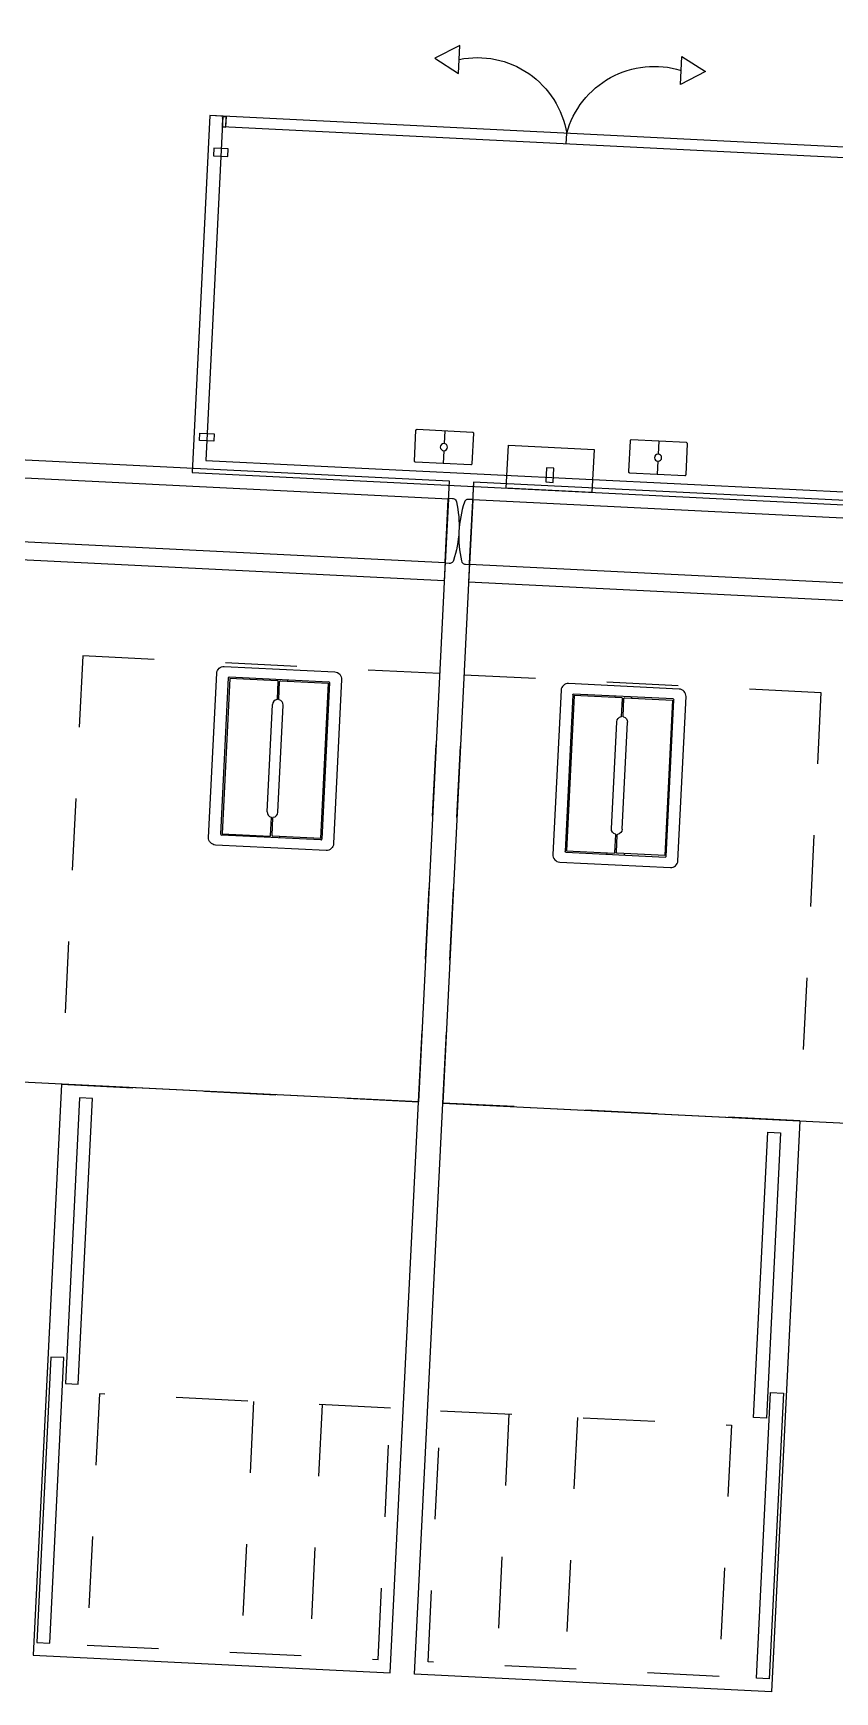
# Model space of a CAD drawing. Extents: x -1.7 to 87, y -33.6 to 19.
# Drawn here: x 18.205 to 19.327, y 0.35 to 2.671 of the extents above; entities that cross this region are included whole.
import ezdxf

# ---------------------------------------------------------------- set-up
doc = ezdxf.new("R2010")
doc.units = 0
doc.linetypes.add('DASHED2', pattern=[9.525, 6.35, -3.175])
doc.linetypes.add('HIDDEN', pattern=[0.375, 0.25, -0.125])
doc.layers.add('AR-MOB', color=2, linetype='Continuous')

# ---------------------------------------------------------------- blocks, each defined once
blk = doc.blocks.new('ARMÁRIO BAIXO')
at = {"color": 2}
for p, q in [((751.1822, 820.4813), (751.1822, 820.9813)), ((751.1822, 820.9813), (752.1822, 820.9813)), ((752.1822, 820.9813), (752.1822, 820.4813)), ((752.1822, 820.4813), (751.1822, 820.4813)), ((752.1822, 820.4813), (752.159, 820.4813))]:
    blk.add_line(p, q, dxfattribs=at)
at = {"color": 1, "ltscale": 0.03}
for p, q in [((751.2002, 820.4813), (751.2002, 820.9633)), ((751.2002, 820.9633), (752.1642, 820.9633)), ((752.1642, 820.4813), (752.1642, 820.9633)), ((751.5322, 820.9333), (751.5322, 820.9513)), ((751.8322, 820.9333), (751.8322, 820.9513)), ((751.5322, 820.9053), (751.5322, 820.9233)), ((751.8322, 820.9053), (751.8322, 820.9233)), ((752.1642, 820.4963), (751.2002, 820.4963)), ((751.6822, 820.4963), (751.6822, 820.4813))]:
    blk.add_line(p, q, dxfattribs=at)
at = {"color": 3}
blk.add_line((751.2054, 820.4813), (751.1822, 820.4813), dxfattribs=at)
at = {"color": 1, "linetype": 'HIDDEN', "ltscale": 0.005}
for p, q in [((751.2002, 820.4839), (751.2002, 820.4963)), ((751.2002, 820.4963), (751.2054, 820.4963)), ((751.2054, 820.4963), (751.2054, 820.4813)), ((751.2054, 820.4963), (751.2054, 820.4839)), ((751.6822, 820.4963), (751.6822, 820.4813)), ((752.159, 820.4963), (752.159, 820.4813)), ((752.159, 820.4963), (752.159, 820.4813)), ((752.159, 820.4963), (752.159, 820.4839)), ((752.1642, 820.4963), (752.159, 820.4963)), ((752.1642, 820.4839), (752.1642, 820.4963))]:
    blk.add_line(p, q, dxfattribs=at)
at = {"color": 1, "ltscale": 0.03}
blk.add_lwpolyline([(751.6222, 820.9213), (751.7422, 820.9213), (751.7422, 820.9813), (751.6222, 820.9813)], close=True, dxfattribs=at)
at = {"color": 1, "linetype": 'HIDDEN', "ltscale": 0.005}
for points in [[(751.677, 820.9501), (751.677, 820.97), (751.6874, 820.97), (751.6874, 820.9501)], [(751.2102, 820.936), (751.1902, 820.936), (751.1902, 820.9256), (751.2102, 820.9256)], [(752.1542, 820.936), (752.1742, 820.936), (752.1742, 820.9256), (752.1542, 820.9256)], [(751.2102, 820.5266), (751.1902, 820.5266), (751.1902, 820.537), (751.2102, 820.537)], [(752.1542, 820.5266), (752.1742, 820.5266), (752.1742, 820.537), (752.1542, 820.537)]]:
    blk.add_lwpolyline(points, close=True, dxfattribs=at)
at = {"color": 1, "ltscale": 0.03}
for points in [[(751.5725, 820.9068), (751.5725, 820.9498, 0.414214), (751.571, 820.9513), (751.4935, 820.9513, 0.414214), (751.492, 820.9498), (751.492, 820.9068, 0.414214), (751.4935, 820.9053), (751.571, 820.9053, 0.414214)], [(751.792, 820.9068), (751.792, 820.9498, -0.414214), (751.7935, 820.9513), (751.871, 820.9513, -0.414214), (751.8725, 820.9498), (751.8725, 820.9068, -0.414214), (751.871, 820.9053), (751.7935, 820.9053, -0.414214)]]:
    blk.add_lwpolyline(points, format="xyb", close=True, dxfattribs=at)
at = {"color": 1}
for points in [[(751.4928, 820.3854), (751.5269, 820.4051), (751.5269, 820.3658)], [(751.8716, 820.3854), (751.8376, 820.4051), (751.8376, 820.3658)]]:
    blk.add_lwpolyline(points, close=True, dxfattribs=at)
at = {"color": 1, "ltscale": 0.03}
for centre in [(751.5322, 820.9283), (751.8322, 820.9283)]:
    blk.add_circle(centre, 0.005, dxfattribs=at)
at = {"color": 1, "linetype": 'HIDDEN', "ltscale": 0.005}
for centre in [(751.2028, 820.4839), (752.1616, 820.4839)]:
    blk.add_arc(centre, 0.0026, 179.7249, 0.2751, dxfattribs=at)
at = {"color": 1}
for centre, start, end in [((751.5582, 820.5085), 255.7196, 347.6451), ((751.8062, 820.5085), 192.3549, 284.2804)]:
    blk.add_arc(centre, 0.127, start, end, dxfattribs=at)
blk = doc.blocks.new('ar-mob.33')
at = {"color": 253}
for p, q in [((43.5729, -6.0512), (43.5729, -5.9117)), ((43.5739, -5.9107), (43.7934, -5.9107)), ((43.5749, -5.9127), (43.5749, -5.9795)), ((43.7925, -5.9127), (43.5749, -5.9127)), ((43.7925, -5.9795), (43.7925, -5.9127)), ((43.7944, -5.9117), (43.7944, -6.0512)), ((43.5749, -5.9695), (43.5729, -5.9695)), ((43.5749, -6.0502), (43.5749, -5.9835)), ((43.5759, -5.9805), (43.6008, -5.9805)), ((43.5759, -5.9825), (43.6008, -5.9825)), ((43.5805, -5.9825), (43.5805, -5.9805)), ((43.6087, -5.974), (43.7587, -5.974)), ((43.7665, -5.9805), (43.7915, -5.9805)), ((43.7665, -5.9825), (43.7915, -5.9825)), ((43.7868, -5.9825), (43.7868, -5.9805)), ((43.7925, -5.9695), (43.7944, -5.9695)), ((43.7925, -5.9835), (43.7925, -6.0502)), ((43.5729, -5.9935), (43.5749, -5.9935)), ((43.6087, -5.989), (43.7587, -5.989)), ((43.7944, -5.9935), (43.7925, -5.9935)), ((43.7934, -6.0522), (43.5739, -6.0522)), ((43.7925, -6.0502), (43.5749, -6.0502))]:
    blk.add_line(p, q, dxfattribs=at)
at = {"color": 252, "linetype": 'DASHED2', "ltscale": 0.01}
blk.add_line((42.7837, -5.9958), (42.4317, -5.9958), dxfattribs=at)
at = {"color": 252, "linetype": 'HIDDEN', "ltscale": 0.01}
blk.add_line((42.7837, -6.0917), (42.4317, -6.0917), dxfattribs=at)
at = {"color": 1}
for p, q in [((43.9682, -6.2056), (43.9699, -6.2056)), ((43.9682, -6.2114), (43.9682, -6.2056)), ((43.9699, -6.2056), (44.0575, -6.2056)), ((44.0575, -6.2056), (44.0592, -6.2056)), ((44.0592, -6.2056), (44.0592, -6.2114))]:
    blk.add_line(p, q, dxfattribs=at)
at = {"color": 2}
blk.add_lwpolyline([(44.0837, -6.2056), (43.2137, -6.2056), (43.2137, -4.4056), (44.0837, -4.4056)], dxfattribs=at)
blk.add_lwpolyline([(43.9437, -6.2056), (43.9437, -4.4056), (44.0837, -4.4056), (44.0837, -6.2056)], close=True, dxfattribs=at)
at = {"color": 1}
for points in [[(43.9687, -6.2056), (43.9687, -4.4056), (44.0587, -4.4056), (44.0587, -6.2056)], [(43.2137, -5.7056), (42.4137, -5.7056), (42.4137, -6.2056), (43.2137, -6.2056)], [(42.8317, -5.7096), (42.4317, -5.7096), (42.4317, -5.7276), (42.8317, -5.7276)], [(43.1957, -5.7316), (42.7957, -5.7316), (42.7957, -5.7496), (43.1957, -5.7496)]]:
    blk.add_lwpolyline(points, close=True, dxfattribs=at)
at = {"color": 252, "linetype": 'DASHED2', "ltscale": 0.01}
for points in [[(43.8137, -5.7056), (43.2137, -5.7056), (43.2137, -6.2056), (43.8137, -6.2056)], [(42.7837, -5.78), (42.4317, -5.78), (42.4317, -6.1876), (42.7837, -6.1876)]]:
    blk.add_lwpolyline(points, close=True, dxfattribs=at)
at = {"color": 253}
blk.add_lwpolyline([(43.7987, -5.8939, -0.414214), (43.8087, -5.904), (43.8087, -6.059, -0.414214), (43.7987, -6.069), (43.5687, -6.069, -0.414214), (43.5586, -6.059), (43.5586, -5.904, -0.414214), (43.5687, -5.8939)], format="xyb", close=True, dxfattribs=at)
at = {"color": 1}
for points in [[(43.9699, -6.2155), (43.9699, -6.2155, -0.194191), (43.9682, -6.2114)], [(43.9726, -6.2171), (43.9726, -6.2171, -0.134874), (43.9699, -6.2155)], [(44.0548, -6.2171), (44.0548, -6.2171, -0.134348), (43.9726, -6.2171)], [(44.0575, -6.2155), (44.0575, -6.2155, -0.134906), (44.0548, -6.2171)], [(44.0592, -6.2114), (44.0592, -6.2114, -0.194191), (44.0575, -6.2155)]]:
    blk.add_lwpolyline(points, format="xyb", dxfattribs=at)
at = {"color": 253}
for centre, radius, start, end in [((43.5739, -5.9117), 0.001, 90, 180), ((43.7934, -5.9117), 0.001, 0, 90), ((43.5759, -5.9795), 0.001, 180, 270), ((43.5759, -5.9835), 0.001, 90, 180), ((43.6008, -5.98), 0.0005, 270, 349.1931), ((43.6008, -5.983), 0.0005, 10.8069, 90), ((43.6087, -5.9815), 0.0075, 90, 169.1931), ((43.6087, -5.9815), 0.0075, 190.8069, 270), ((43.7587, -5.9815), 0.0075, 10.8069, 90), ((43.7587, -5.9815), 0.0075, 270, 349.1931), ((43.7665, -5.98), 0.0005, 190.8069, 270), ((43.7665, -5.983), 0.0005, 90, 169.1931), ((43.7915, -5.9795), 0.001, 270, 0), ((43.7915, -5.9835), 0.001, 0, 90), ((43.5739, -6.0512), 0.001, 180, 270), ((43.7934, -6.0512), 0.001, 270, 0)]:
    blk.add_arc(centre, radius, start, end, dxfattribs=at)

msp = doc.modelspace()

# ---------------------------------------------------------------- block references
at = {"layer": 'AR-MOB', "xscale": -1}
for name, p, rotation in [('ARMÁRIO BAIXO', (-691.2557, 859.1646), 177.1667377501005), ('ar-mob.33', (22.8402, -42.2936), 267.1667377500952)]:
    msp.add_blockref(name, p, dxfattribs=dict(at, rotation=rotation))
at = {"layer": 'AR-MOB', "rotation": 87.16673775009525}
msp.add_blockref('ar-mob.33', (10.4101, -41.6784), dxfattribs=at)

doc.saveas('drawing.dxf')
